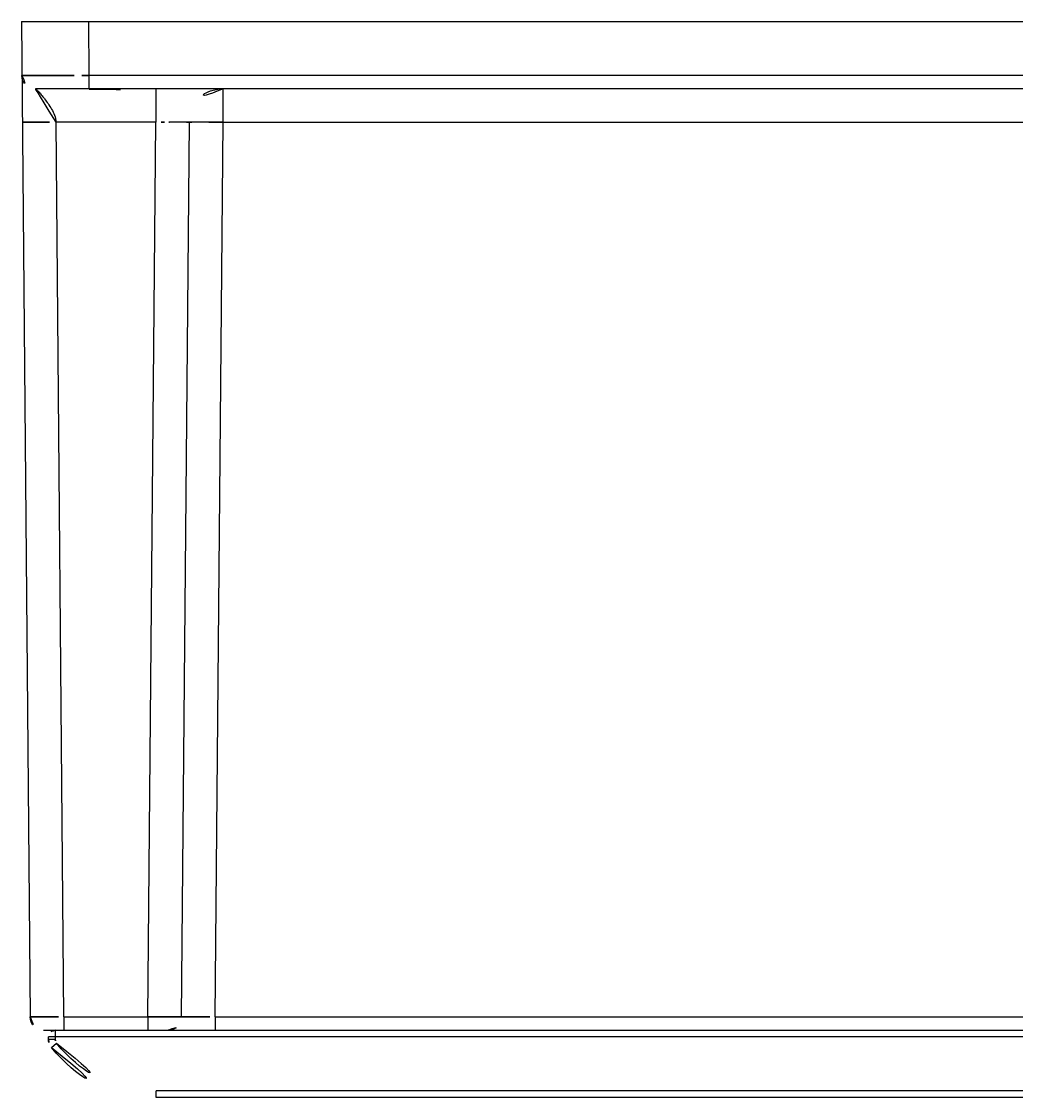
# Model space of a CAD drawing. Extents: x 16296660632 to 16296678186, y -37409619871 to -37409616409.
# Drawn here: x 16296675907.4 to 16296676055.3, y -37409618118.3 to -37409617958.3 of the extents above; entities that cross this region are included whole.
import ezdxf

# ---------------------------------------------------------------- set-up
doc = ezdxf.new("R2010")
doc.units = 0
doc.header["$LTSCALE"] = 10
doc.header["$MEASUREMENT"] = 0
doc.layers.get('0').update_dxf_attribs({"linetype": 'CONTINUOUS'})

msp = doc.modelspace()

# ---------------------------------------------------------------- linework, layer by layer
at = {"ltscale": 0.5}
for p, q in [((16296675907.391911, -37409617958.25592), (16296676195.307171, -37409617958.25592)), ((16296675907.391911, -37409617958.25592), (16296675908.68364, -37409618106.273369)), ((16296675917.4615, -37409617966.273369), (16296675917.391529, -37409617958.25592)), ((16296676182.374229, -37409617966.273369), (16296675917.4615, -37409617966.273369)), ((16296675917.4615, -37409617968.25592), (16296675917.4615, -37409617966.273369)), ((16296676169.784981, -37409617968.25592), (16296675909.4618, -37409617968.25592)), ((16296675927.34885, -37409617968.314377), (16296675927.34885, -37409617973.212288)), ((16296675937.348471, -37409617973.212288), (16296675937.348471, -37409617968.25592)), ((16296675927.34885, -37409617973.212288), (16296675912.52224, -37409617973.212288)), ((16296675913.683451, -37409618106.273369), (16296675912.52224, -37409617973.212288)), ((16296675926.187639, -37409618106.273369), (16296675927.34885, -37409617973.212288)), ((16296675931.18745, -37409618106.273369), (16296675932.34866, -37409617973.212288)), ((16296675936.18726, -37409618106.273369), (16296675937.348471, -37409617973.212288)), ((16296675937.348471, -37409617973.212288), (16296676167.43535, -37409617973.212288)), ((16296675913.683451, -37409618106.273369), (16296675926.187639, -37409618106.273369)), ((16296675913.683451, -37409618106.273369), (16296675913.683451, -37409618108.25592)), ((16296675926.187639, -37409618106.273369), (16296675926.187639, -37409618108.25592)), ((16296675936.18726, -37409618106.273369), (16296676168.59656, -37409618106.273369)), ((16296675936.18726, -37409618106.273369), (16296675936.18726, -37409618108.25592)), ((16296675910.683559, -37409618108.25592), (16296676292.891911, -37409618108.25592)), ((16296675912.391911, -37409618108.25592), (16296675912.391911, -37409618109.569633)), ((16296676193.391911, -37409618109.25592), (16296675911.391911, -37409618109.25592)), ((16296675911.391911, -37409618109.569633), (16296675911.391911, -37409618109.25592)), ((16296675911.391911, -37409618109.569633), (16296675912.391911, -37409618109.569633)), ((16296675911.836361, -37409618110.826714), (16296675912.61413, -37409618110.198174)), ((16296676177.391911, -37409618117.25592), (16296675927.391911, -37409618117.25592)), ((16296675927.391911, -37409618118.25592), (16296675927.391911, -37409618117.25592)), ((16296676177.391911, -37409618118.25592), (16296675927.391911, -37409618118.25592))]:
    msp.add_line(p, q, dxfattribs=at)
for centre, radius, start, end in [((16296675909.4618, -37409617966.25592), 2, 180.50008551, 270), ((16296675922.391911, -37409617668.355919), 300, 269.0580451, 271.37611696), ((16296675937.34833, -37409617973.25592), 4.999934, 89.99847004, 179.49991449), ((16296675907.662081, -37409617416.182648), 557.050838, 270.34096422, 270.49986695), ((16296675932.09234, -37409618513.945847), 540.754373, 90.36566441, 90.50259892), ((16296675910.68375, -37409618106.25592), 2, 180.50008551, 269.99475441), ((16296675929.18775, -37409618106.25592), 1.999936, 270, 359.49991449), ((16296675912.391911, -37409618109.25592), 1, 90, 180), ((16296675913.391911, -37409618109.569633), 2, 180, 218.94244095), ((16296675913.391911, -37409618109.569633), 1, 180, 218.94244095), ((16296675927.391911, -37409618098.25592), 19, 218.94244095, 270), ((16296675927.391911, -37409618098.25592), 20, 218.94244095, 270)]:
    msp.add_arc(centre, radius, start, end, dxfattribs=at)
for points, knots in [([(16296675915.236349, -37409617966.276817), (16296675914.702471, -37409617966.277527), (16296675913.670839, -37409617966.27877), (16296675912.19149, -37409617966.280037), (16296675910.86109, -37409617966.280647), (16296675909.863001, -37409617966.280609), (16296675909.166771, -37409617966.280182), (16296675908.730301, -37409617966.279694), (16296675908.35557, -37409617966.279091), (16296675908.045389, -37409617966.278229), (16296675907.827971, -37409617966.27758), (16296675907.68832, -37409617966.276543), (16296675907.608589, -37409617966.276543), (16296675907.548531, -37409617966.27449), (16296675907.50074, -37409617966.277184), (16296675907.48284, -37409617966.271523), (16296675907.46188, -37409617966.273369)], [0, 0, 0, 0, 0.2062498283, 0.3985388853, 0.5715022098, 0.7202111917, 0.784121644, 0.8404651097, 0.8888332835, 0.9288748209, 0.960326656, 0.9727517512, 0.9829420901, 0.9908867393, 0.9965759075, 1, 1, 1, 1]), ([(16296675917.4615, -37409617966.273369), (16296675917.274839, -37409617966.273697), (16296675916.533131, -37409617966.274963), (16296675915.79141, -37409617966.27607), (16296675915.236349, -37409617966.276817)], [0, 0, 0, 0, 0.2516537346, 1, 1, 1, 1]), ([(16296675912.52224, -37409617973.212288), (16296675912.516081, -37409617972.863579), (16296675912.34024, -37409617972.18074), (16296675911.871201, -37409617971.287407), (16296675911.35191, -37409617970.485733), (16296675910.90934, -37409617969.879951), (16296675910.567711, -37409617969.444031), (16296675910.332121, -37409617969.156914), (16296675910.112789, -37409617968.902634), (16296675909.91626, -37409617968.686043), (16296675909.74247, -37409617968.508621), (16296675909.626671, -37409617968.394432), (16296675909.537279, -37409617968.319237), (16296675909.51408, -37409617968.292458), (16296675909.44729, -37409617968.251968), (16296675909.4618, -37409617968.25592)], [0, 0, 0, 0, 0.1764954766, 0.3479285274, 0.5101967068, 0.6593308782, 0.7274915316, 0.7904332982, 0.8473275432, 0.8972230755, 0.9390025552, 0.9713038164, 0.9833763747, 0.9923887511, 1, 1, 1, 1]), ([(16296675910.977301, -37409617973.223633), (16296675910.73562, -37409617973.225037), (16296675910.27104, -37409617973.22744), (16296675909.60767, -37409617973.229736), (16296675909.01602, -37409617973.230598), (16296675908.51083, -37409617973.229897), (16296675908.149191, -37409617973.228348), (16296675907.912951, -37409617973.225708), (16296675907.77626, -37409617973.224426), (16296675907.672689, -37409617973.220451), (16296675907.58989, -37409617973.221939), (16296675907.554951, -37409617973.212433), (16296675907.52248, -37409617973.217567), (16296675907.52243, -37409617973.212288)], [0, 0, 0, 0, 0.2098246958, 0.4033527215, 0.5759543115, 0.7234610847, 0.8420734869, 0.8896577427, 0.9290054747, 0.959835314, 0.9820047567, 0.9954110993, 1, 1, 1, 1]), ([(16296675932.34866, -37409617973.212288), (16296675932.348829, -37409617973.206596), (16296675932.31315, -37409617973.212387), (16296675932.275881, -37409617973.202057), (16296675932.18574, -37409617973.203911), (16296675932.07361, -37409617973.199707), (16296675931.925501, -37409617973.198486), (16296675931.67, -37409617973.195839), (16296675931.27964, -37409617973.194427), (16296675930.735609, -37409617973.193977), (16296675930.100889, -37409617973.195259), (16296675929.392639, -37409617973.198059), (16296675928.89786, -37409617973.200851), (16296675928.641239, -37409617973.202492)], [0, 0, 0, 0, 0.0045979554, 0.018126872, 0.0405354287, 0.0717115392, 0.1114268252, 0.1594011453, 0.2788883703, 0.4269599403, 0.5996860452, 0.7923733184, 1, 1, 1, 1]), ([(16296675937.348471, -37409617973.212288), (16296675937.023621, -37409617973.20945), (16296675936.38578, -37409617973.20443), (16296675935.45986, -37409617973.198738), (16296675934.606319, -37409617973.195183), (16296675933.9559, -37409617973.194023), (16296675933.49612, -37409617973.194382), (16296675933.204729, -37409617973.195213), (16296675932.95335, -37409617973.196648), (16296675932.74404, -37409617973.198486), (16296675932.57975, -37409617973.201141), (16296675932.469931, -37409617973.203262), (16296675932.40757, -37409617973.20636), (16296675932.37525, -37409617973.20713), (16296675932.362749, -37409617973.210114), (16296675932.34866, -37409617973.212288)], [0, 0, 0, 0, 0.1951490717, 0.3831693254, 0.5562218294, 0.7078841712, 0.7738838299, 0.8324203514, 0.8829151935, 0.9249323373, 0.9580469689, 0.9819084206, 0.9903149281, 0.9963496719, 1, 1, 1, 1]), ([(16296675908.68364, -37409618106.273369), (16296675908.69804, -37409618106.272873), (16296675908.709999, -37409618106.276497), (16296675908.742661, -37409618106.275253), (16296675908.8048, -37409618106.277443), (16296675908.91477, -37409618106.277588), (16296675909.078991, -37409618106.278976), (16296675909.288321, -37409618106.279587), (16296675909.53968, -37409618106.280212), (16296675909.831079, -37409618106.280533), (16296675910.29085, -37409618106.280693), (16296675910.94128, -37409618106.280212), (16296675911.794821, -37409618106.278793), (16296675912.720739, -37409618106.276512), (16296675913.358589, -37409618106.274498), (16296675913.683451, -37409618106.273369)], [0, 0, 0, 0, 0.0036311402, 0.0096564567, 0.0180578871, 0.0419142303, 0.0750258728, 0.1170436308, 0.1675400785, 0.2260780989, 0.2920820556, 0.4437547143, 0.6168155151, 0.8048414549, 1, 1, 1, 1]), ([(16296675926.187639, -37409618106.273369), (16296675926.512501, -37409618106.274498), (16296675927.150351, -37409618106.276512), (16296675928.076269, -37409618106.278793), (16296675928.92981, -37409618106.280212), (16296675929.58024, -37409618106.280693), (16296675930.04001, -37409618106.280533), (16296675930.331409, -37409618106.280212), (16296675930.582781, -37409618106.279587), (16296675930.792101, -37409618106.278976), (16296675930.95632, -37409618106.277588), (16296675931.066271, -37409618106.277443), (16296675931.128429, -37409618106.275253), (16296675931.161051, -37409618106.276497), (16296675931.173071, -37409618106.272873), (16296675931.18745, -37409618106.273369)], [0, 0, 0, 0, 0.1951589374, 0.3831853079, 0.5562464731, 0.7079192101, 0.7739233373, 0.8324618326, 0.8829588855, 0.9249767703, 0.9580874276, 0.9819418916, 0.9903426934, 0.9963679849, 1, 1, 1, 1]), ([(16296675931.18745, -37409618106.273369), (16296675931.20186, -37409618106.272881), (16296675931.21369, -37409618106.276497), (16296675931.24638, -37409618106.275261), (16296675931.308479, -37409618106.277443), (16296675931.418489, -37409618106.277588), (16296675931.58267, -37409618106.278976), (16296675931.79199, -37409618106.279587), (16296675932.043329, -37409618106.280197), (16296675932.3347, -37409618106.280533), (16296675932.794531, -37409618106.280678), (16296675933.445009, -37409618106.280197), (16296675934.29847, -37409618106.278793), (16296675935.22439, -37409618106.276512), (16296675935.862221, -37409618106.274513), (16296675936.18726, -37409618106.273369)], [0, 0, 0, 0, 0.0036223397, 0.0096393647, 0.0180360821, 0.0419045286, 0.0750127784, 0.1170095298, 0.1675212108, 0.2260525648, 0.292029294, 0.4437632273, 0.6168233672, 0.8047360479, 1, 1, 1, 1])]:
    msp.add_open_spline(points, degree=3, knots=knots, dxfattribs=at)

doc.saveas('drawing.dxf')
